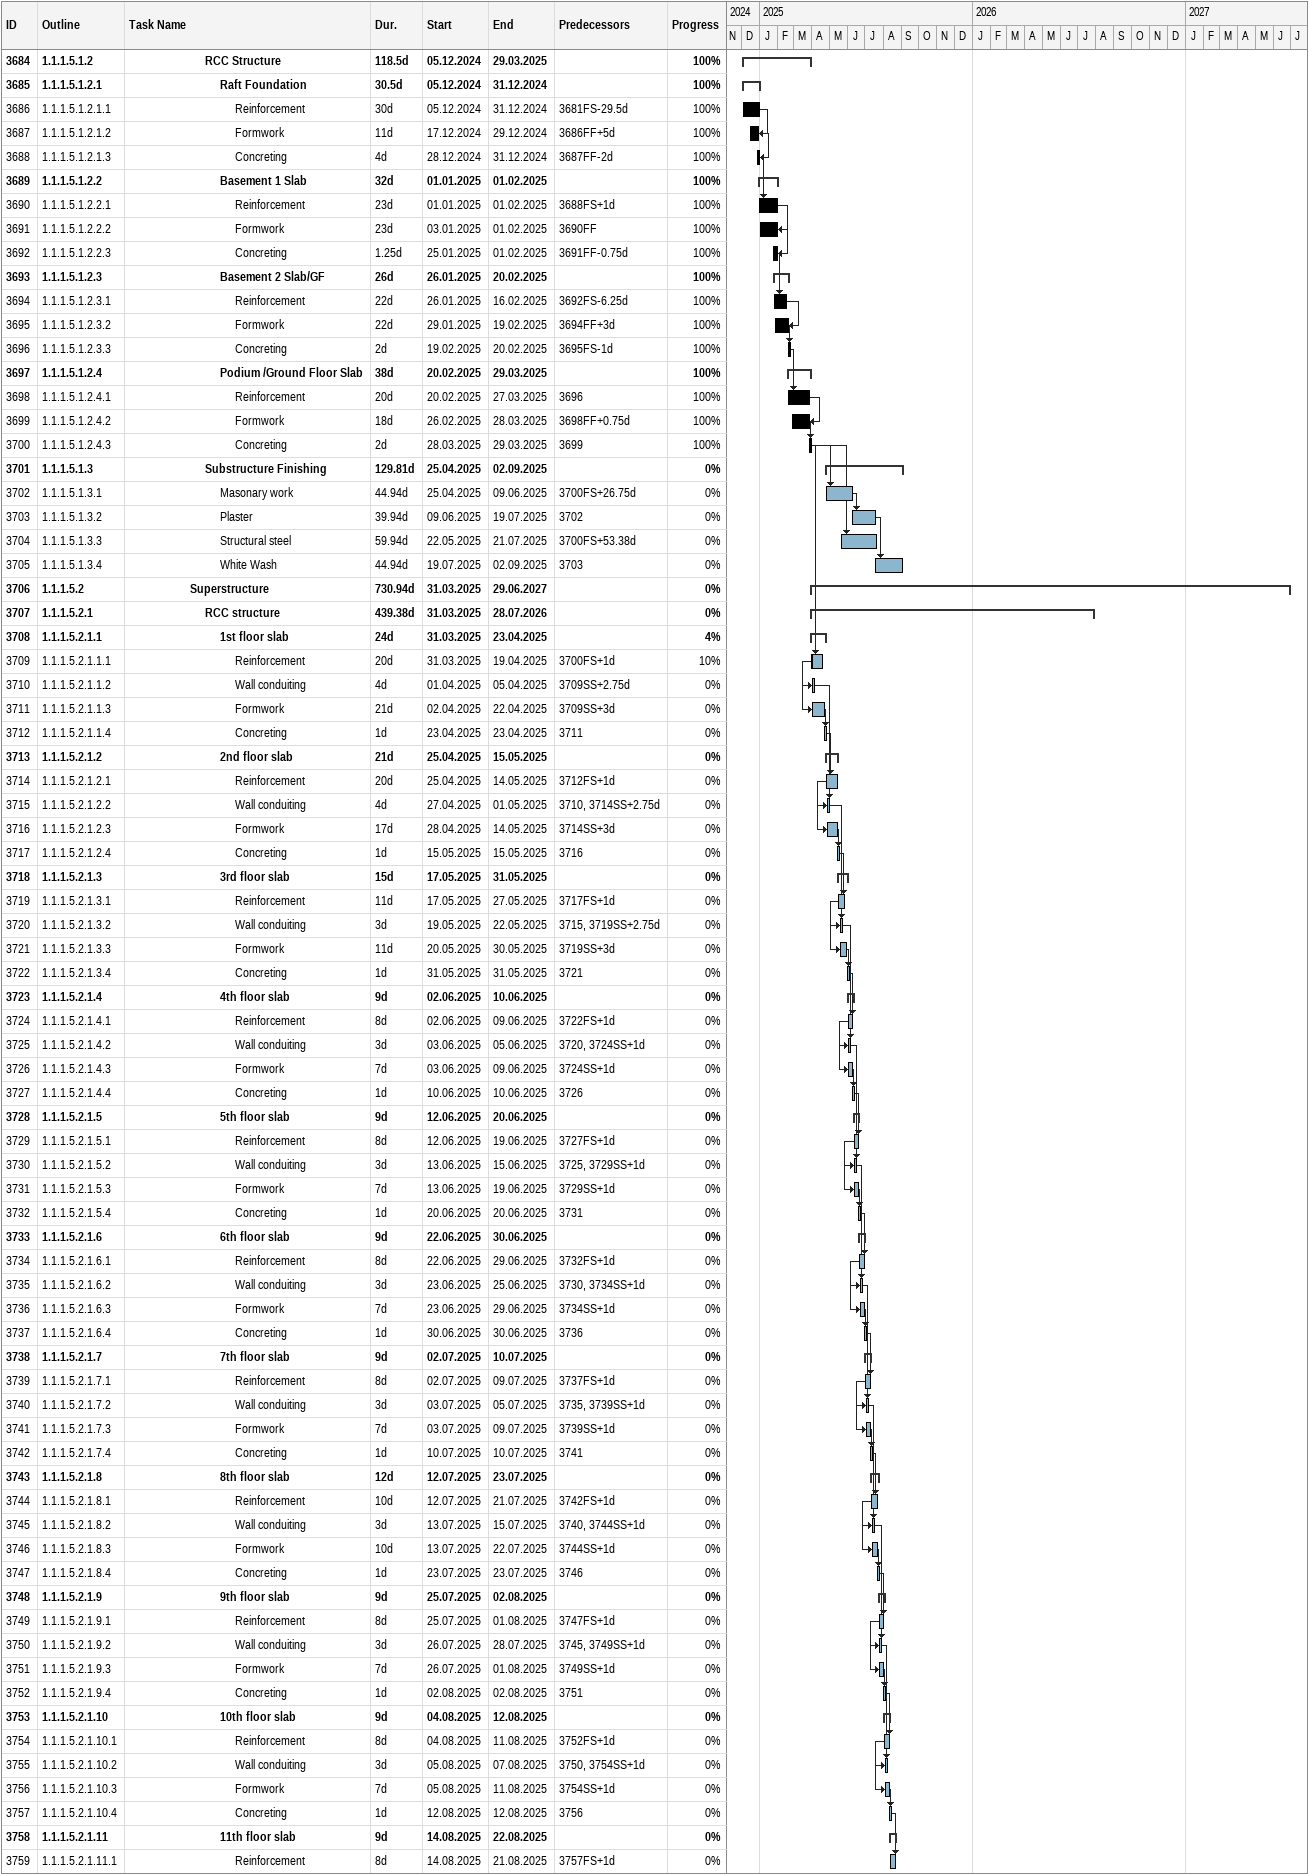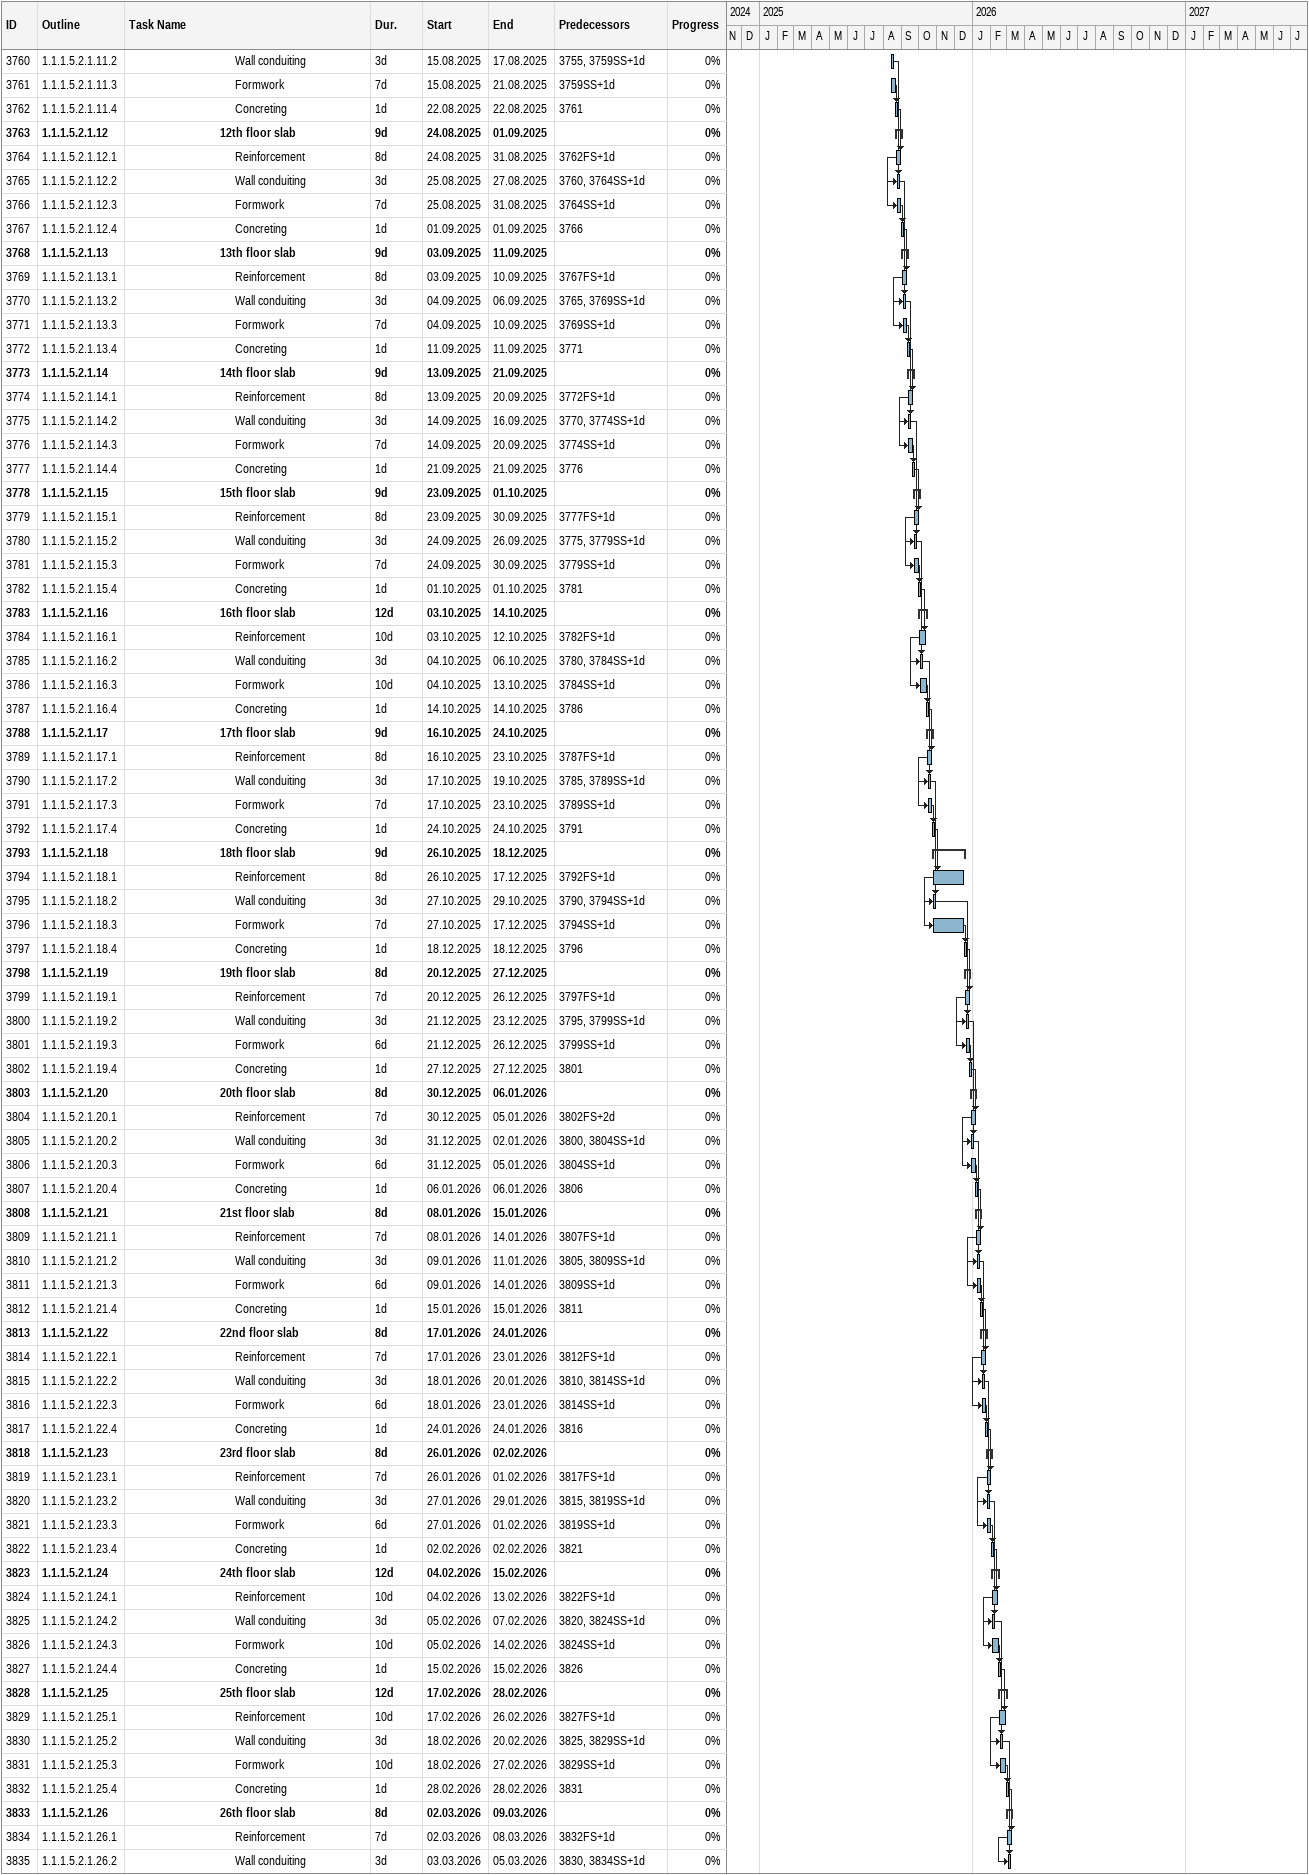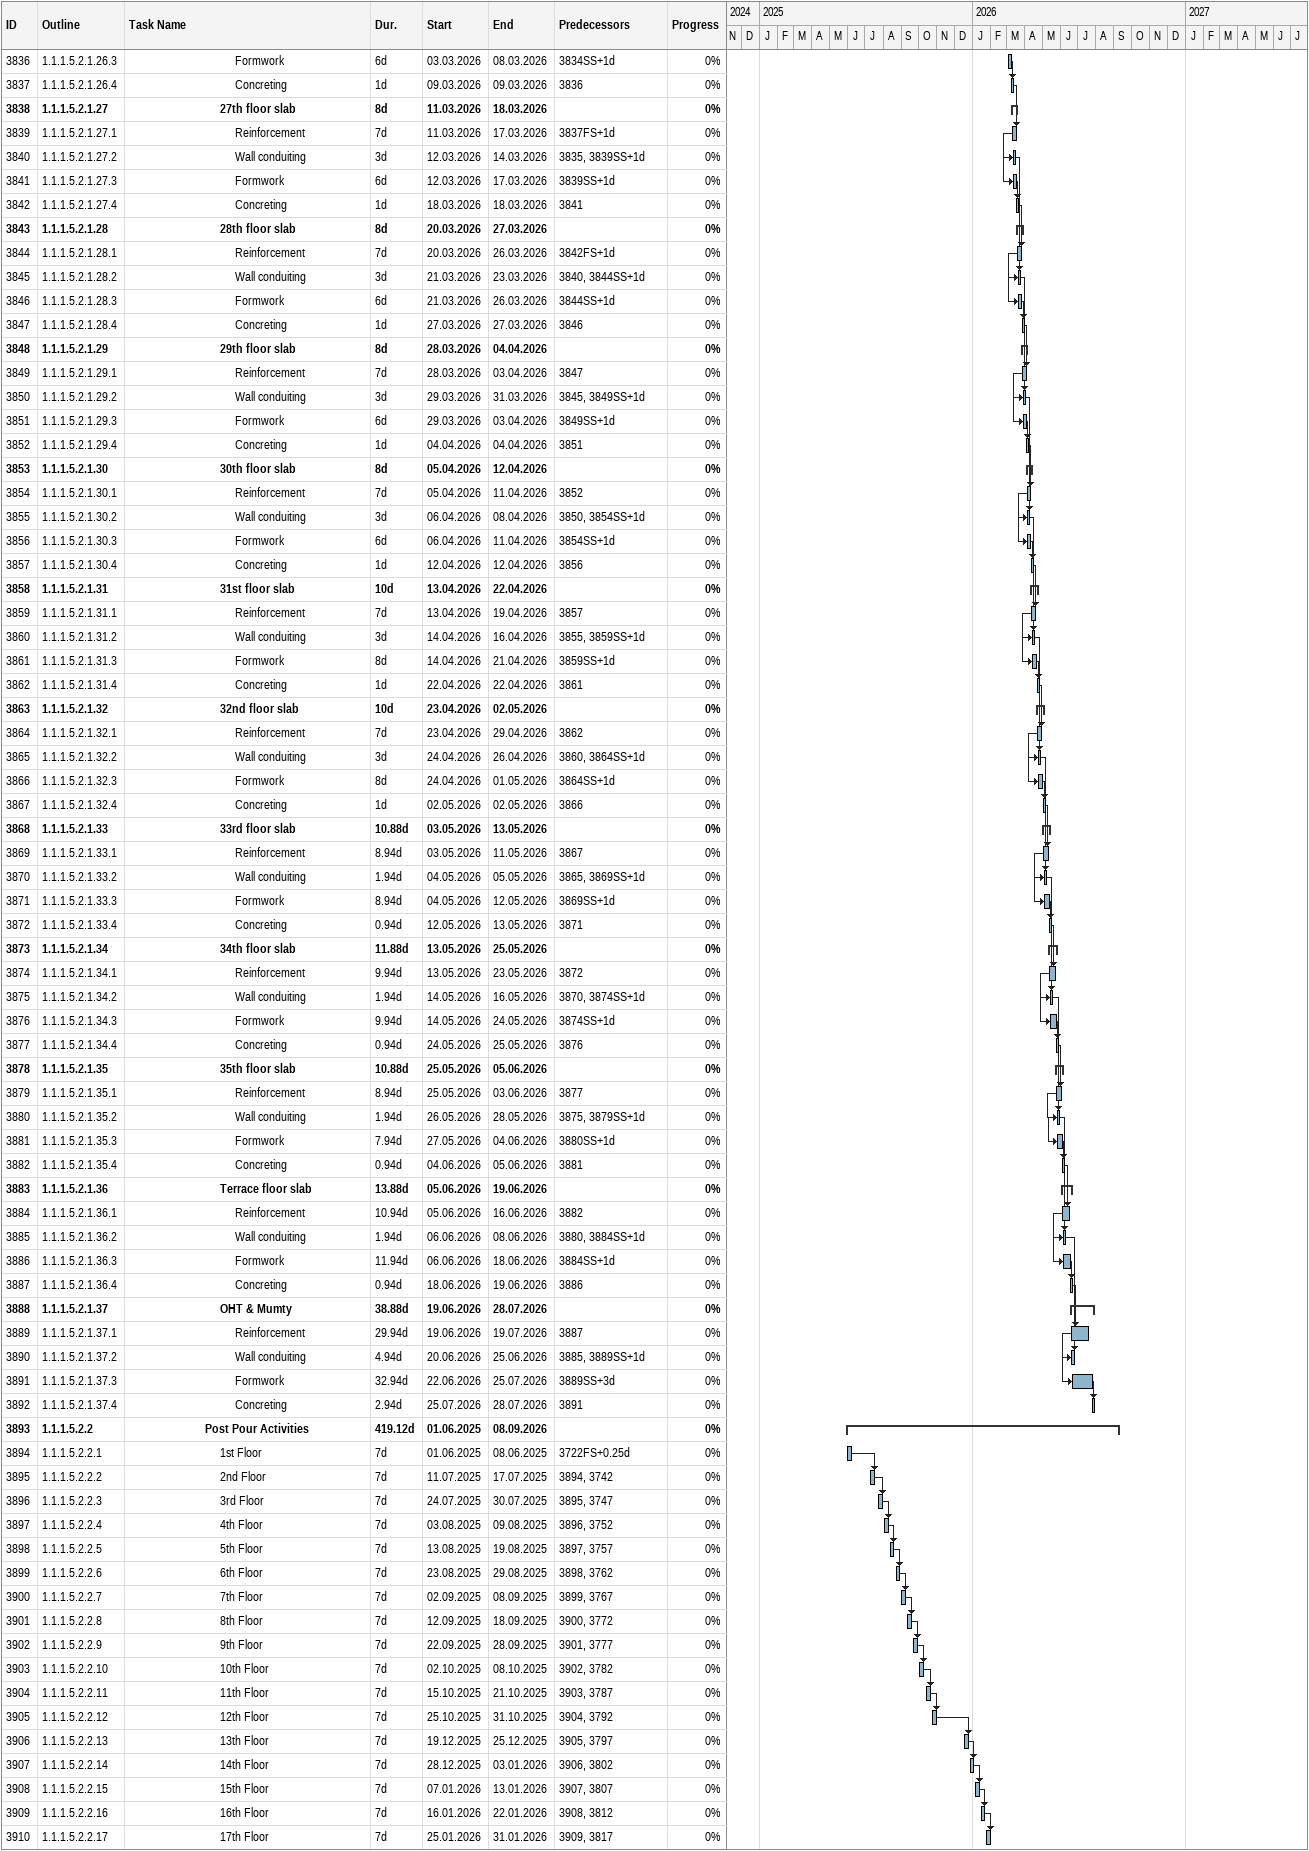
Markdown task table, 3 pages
| ID | WBS | Task | Duration | Start | Finish | Predecessors | % complete |
|---|---|---|---|---|---|---|---|
| 3684 | 1.1.1.5.1.2 | **RCC Structure** | 118.5d | 2024-12-05 | 2025-03-29 |  | 100 |
| 3685 | 1.1.1.5.1.2.1 | **Raft Foundation** | 30.5d | 2024-12-05 | 2024-12-31 |  | 100 |
| 3686 | 1.1.1.5.1.2.1.1 | Reinforcement | 30d | 2024-12-05 | 2024-12-31 | 3681FS-29.5d | 100 |
| 3687 | 1.1.1.5.1.2.1.2 | Formwork | 11d | 2024-12-17 | 2024-12-29 | 3686FF+5d | 100 |
| 3688 | 1.1.1.5.1.2.1.3 | Concreting | 4d | 2024-12-28 | 2024-12-31 | 3687FF-2d | 100 |
| 3689 | 1.1.1.5.1.2.2 | **Basement 1 Slab** | 32d | 2025-01-01 | 2025-02-01 |  | 100 |
| 3690 | 1.1.1.5.1.2.2.1 | Reinforcement | 23d | 2025-01-01 | 2025-02-01 | 3688FS+1d | 100 |
| 3691 | 1.1.1.5.1.2.2.2 | Formwork | 23d | 2025-01-03 | 2025-02-01 | 3690FF | 100 |
| 3692 | 1.1.1.5.1.2.2.3 | Concreting | 1.25d | 2025-01-25 | 2025-02-01 | 3691FF-0.75d | 100 |
| 3693 | 1.1.1.5.1.2.3 | **Basement 2 Slab/GF** | 26d | 2025-01-26 | 2025-02-20 |  | 100 |
| 3694 | 1.1.1.5.1.2.3.1 | Reinforcement | 22d | 2025-01-26 | 2025-02-16 | 3692FS-6.25d | 100 |
| 3695 | 1.1.1.5.1.2.3.2 | Formwork | 22d | 2025-01-29 | 2025-02-19 | 3694FF+3d | 100 |
| 3696 | 1.1.1.5.1.2.3.3 | Concreting | 2d | 2025-02-19 | 2025-02-20 | 3695FS-1d | 100 |
| 3697 | 1.1.1.5.1.2.4 | **Podium /Ground Floor Slab** | 38d | 2025-02-20 | 2025-03-29 |  | 100 |
| 3698 | 1.1.1.5.1.2.4.1 | Reinforcement | 20d | 2025-02-20 | 2025-03-27 | 3696 | 100 |
| 3699 | 1.1.1.5.1.2.4.2 | Formwork | 18d | 2025-02-26 | 2025-03-28 | 3698FF+0.75d | 100 |
| 3700 | 1.1.1.5.1.2.4.3 | Concreting | 2d | 2025-03-28 | 2025-03-29 | 3699 | 100 |
| 3701 | 1.1.1.5.1.3 | **Substructure Finishing** | 129.81d | 2025-04-25 | 2025-09-02 |  | 0 |
| 3702 | 1.1.1.5.1.3.1 | Masonary work | 44.94d | 2025-04-25 | 2025-06-09 | 3700FS+26.75d | 0 |
| 3703 | 1.1.1.5.1.3.2 | Plaster | 39.94d | 2025-06-09 | 2025-07-19 | 3702 | 0 |
| 3704 | 1.1.1.5.1.3.3 | Structural steel | 59.94d | 2025-05-22 | 2025-07-21 | 3700FS+53.38d | 0 |
| 3705 | 1.1.1.5.1.3.4 | White Wash | 44.94d | 2025-07-19 | 2025-09-02 | 3703 | 0 |
| 3706 | 1.1.1.5.2 | **Superstructure** | 730.94d | 2025-03-31 | 2027-06-29 |  | 0 |
| 3707 | 1.1.1.5.2.1 | **RCC structure** | 439.38d | 2025-03-31 | 2026-07-28 |  | 0 |
| 3708 | 1.1.1.5.2.1.1 | **1st floor slab** | 24d | 2025-03-31 | 2025-04-23 |  | 4 |
| 3709 | 1.1.1.5.2.1.1.1 | Reinforcement | 20d | 2025-03-31 | 2025-04-19 | 3700FS+1d | 10 |
| 3710 | 1.1.1.5.2.1.1.2 | Wall conduiting | 4d | 2025-04-01 | 2025-04-05 | 3709SS+2.75d | 0 |
| 3711 | 1.1.1.5.2.1.1.3 | Formwork | 21d | 2025-04-02 | 2025-04-22 | 3709SS+3d | 0 |
| 3712 | 1.1.1.5.2.1.1.4 | Concreting | 1d | 2025-04-23 | 2025-04-23 | 3711 | 0 |
| 3713 | 1.1.1.5.2.1.2 | **2nd floor slab** | 21d | 2025-04-25 | 2025-05-15 |  | 0 |
| 3714 | 1.1.1.5.2.1.2.1 | Reinforcement | 20d | 2025-04-25 | 2025-05-14 | 3712FS+1d | 0 |
| 3715 | 1.1.1.5.2.1.2.2 | Wall conduiting | 4d | 2025-04-27 | 2025-05-01 | 3710, 3714SS+2.75d | 0 |
| 3716 | 1.1.1.5.2.1.2.3 | Formwork | 17d | 2025-04-28 | 2025-05-14 | 3714SS+3d | 0 |
| 3717 | 1.1.1.5.2.1.2.4 | Concreting | 1d | 2025-05-15 | 2025-05-15 | 3716 | 0 |
| 3718 | 1.1.1.5.2.1.3 | **3rd floor slab** | 15d | 2025-05-17 | 2025-05-31 |  | 0 |
| 3719 | 1.1.1.5.2.1.3.1 | Reinforcement | 11d | 2025-05-17 | 2025-05-27 | 3717FS+1d | 0 |
| 3720 | 1.1.1.5.2.1.3.2 | Wall conduiting | 3d | 2025-05-19 | 2025-05-22 | 3715, 3719SS+2.75d | 0 |
| 3721 | 1.1.1.5.2.1.3.3 | Formwork | 11d | 2025-05-20 | 2025-05-30 | 3719SS+3d | 0 |
| 3722 | 1.1.1.5.2.1.3.4 | Concreting | 1d | 2025-05-31 | 2025-05-31 | 3721 | 0 |
| 3723 | 1.1.1.5.2.1.4 | **4th floor slab** | 9d | 2025-06-02 | 2025-06-10 |  | 0 |
| 3724 | 1.1.1.5.2.1.4.1 | Reinforcement | 8d | 2025-06-02 | 2025-06-09 | 3722FS+1d | 0 |
| 3725 | 1.1.1.5.2.1.4.2 | Wall conduiting | 3d | 2025-06-03 | 2025-06-05 | 3720, 3724SS+1d | 0 |
| 3726 | 1.1.1.5.2.1.4.3 | Formwork | 7d | 2025-06-03 | 2025-06-09 | 3724SS+1d | 0 |
| 3727 | 1.1.1.5.2.1.4.4 | Concreting | 1d | 2025-06-10 | 2025-06-10 | 3726 | 0 |
| 3728 | 1.1.1.5.2.1.5 | **5th floor slab** | 9d | 2025-06-12 | 2025-06-20 |  | 0 |
| 3729 | 1.1.1.5.2.1.5.1 | Reinforcement | 8d | 2025-06-12 | 2025-06-19 | 3727FS+1d | 0 |
| 3730 | 1.1.1.5.2.1.5.2 | Wall conduiting | 3d | 2025-06-13 | 2025-06-15 | 3725, 3729SS+1d | 0 |
| 3731 | 1.1.1.5.2.1.5.3 | Formwork | 7d | 2025-06-13 | 2025-06-19 | 3729SS+1d | 0 |
| 3732 | 1.1.1.5.2.1.5.4 | Concreting | 1d | 2025-06-20 | 2025-06-20 | 3731 | 0 |
| 3733 | 1.1.1.5.2.1.6 | **6th floor slab** | 9d | 2025-06-22 | 2025-06-30 |  | 0 |
| 3734 | 1.1.1.5.2.1.6.1 | Reinforcement | 8d | 2025-06-22 | 2025-06-29 | 3732FS+1d | 0 |
| 3735 | 1.1.1.5.2.1.6.2 | Wall conduiting | 3d | 2025-06-23 | 2025-06-25 | 3730, 3734SS+1d | 0 |
| 3736 | 1.1.1.5.2.1.6.3 | Formwork | 7d | 2025-06-23 | 2025-06-29 | 3734SS+1d | 0 |
| 3737 | 1.1.1.5.2.1.6.4 | Concreting | 1d | 2025-06-30 | 2025-06-30 | 3736 | 0 |
| 3738 | 1.1.1.5.2.1.7 | **7th floor slab** | 9d | 2025-07-02 | 2025-07-10 |  | 0 |
| 3739 | 1.1.1.5.2.1.7.1 | Reinforcement | 8d | 2025-07-02 | 2025-07-09 | 3737FS+1d | 0 |
| 3740 | 1.1.1.5.2.1.7.2 | Wall conduiting | 3d | 2025-07-03 | 2025-07-05 | 3735, 3739SS+1d | 0 |
| 3741 | 1.1.1.5.2.1.7.3 | Formwork | 7d | 2025-07-03 | 2025-07-09 | 3739SS+1d | 0 |
| 3742 | 1.1.1.5.2.1.7.4 | Concreting | 1d | 2025-07-10 | 2025-07-10 | 3741 | 0 |
| 3743 | 1.1.1.5.2.1.8 | **8th floor slab** | 12d | 2025-07-12 | 2025-07-23 |  | 0 |
| 3744 | 1.1.1.5.2.1.8.1 | Reinforcement | 10d | 2025-07-12 | 2025-07-21 | 3742FS+1d | 0 |
| 3745 | 1.1.1.5.2.1.8.2 | Wall conduiting | 3d | 2025-07-13 | 2025-07-15 | 3740, 3744SS+1d | 0 |
| 3746 | 1.1.1.5.2.1.8.3 | Formwork | 10d | 2025-07-13 | 2025-07-22 | 3744SS+1d | 0 |
| 3747 | 1.1.1.5.2.1.8.4 | Concreting | 1d | 2025-07-23 | 2025-07-23 | 3746 | 0 |
| 3748 | 1.1.1.5.2.1.9 | **9th floor slab** | 9d | 2025-07-25 | 2025-08-02 |  | 0 |
| 3749 | 1.1.1.5.2.1.9.1 | Reinforcement | 8d | 2025-07-25 | 2025-08-01 | 3747FS+1d | 0 |
| 3750 | 1.1.1.5.2.1.9.2 | Wall conduiting | 3d | 2025-07-26 | 2025-07-28 | 3745, 3749SS+1d | 0 |
| 3751 | 1.1.1.5.2.1.9.3 | Formwork | 7d | 2025-07-26 | 2025-08-01 | 3749SS+1d | 0 |
| 3752 | 1.1.1.5.2.1.9.4 | Concreting | 1d | 2025-08-02 | 2025-08-02 | 3751 | 0 |
| 3753 | 1.1.1.5.2.1.10 | **10th floor slab** | 9d | 2025-08-04 | 2025-08-12 |  | 0 |
| 3754 | 1.1.1.5.2.1.10.1 | Reinforcement | 8d | 2025-08-04 | 2025-08-11 | 3752FS+1d | 0 |
| 3755 | 1.1.1.5.2.1.10.2 | Wall conduiting | 3d | 2025-08-05 | 2025-08-07 | 3750, 3754SS+1d | 0 |
| 3756 | 1.1.1.5.2.1.10.3 | Formwork | 7d | 2025-08-05 | 2025-08-11 | 3754SS+1d | 0 |
| 3757 | 1.1.1.5.2.1.10.4 | Concreting | 1d | 2025-08-12 | 2025-08-12 | 3756 | 0 |
| 3758 | 1.1.1.5.2.1.11 | **11th floor slab** | 9d | 2025-08-14 | 2025-08-22 |  | 0 |
| 3759 | 1.1.1.5.2.1.11.1 | Reinforcement | 8d | 2025-08-14 | 2025-08-21 | 3757FS+1d | 0 |
| 3760 | 1.1.1.5.2.1.11.2 | Wall conduiting | 3d | 2025-08-15 | 2025-08-17 | 3755, 3759SS+1d | 0 |
| 3761 | 1.1.1.5.2.1.11.3 | Formwork | 7d | 2025-08-15 | 2025-08-21 | 3759SS+1d | 0 |
| 3762 | 1.1.1.5.2.1.11.4 | Concreting | 1d | 2025-08-22 | 2025-08-22 | 3761 | 0 |
| 3763 | 1.1.1.5.2.1.12 | **12th floor slab** | 9d | 2025-08-24 | 2025-09-01 |  | 0 |
| 3764 | 1.1.1.5.2.1.12.1 | Reinforcement | 8d | 2025-08-24 | 2025-08-31 | 3762FS+1d | 0 |
| 3765 | 1.1.1.5.2.1.12.2 | Wall conduiting | 3d | 2025-08-25 | 2025-08-27 | 3760, 3764SS+1d | 0 |
| 3766 | 1.1.1.5.2.1.12.3 | Formwork | 7d | 2025-08-25 | 2025-08-31 | 3764SS+1d | 0 |
| 3767 | 1.1.1.5.2.1.12.4 | Concreting | 1d | 2025-09-01 | 2025-09-01 | 3766 | 0 |
| 3768 | 1.1.1.5.2.1.13 | **13th floor slab** | 9d | 2025-09-03 | 2025-09-11 |  | 0 |
| 3769 | 1.1.1.5.2.1.13.1 | Reinforcement | 8d | 2025-09-03 | 2025-09-10 | 3767FS+1d | 0 |
| 3770 | 1.1.1.5.2.1.13.2 | Wall conduiting | 3d | 2025-09-04 | 2025-09-06 | 3765, 3769SS+1d | 0 |
| 3771 | 1.1.1.5.2.1.13.3 | Formwork | 7d | 2025-09-04 | 2025-09-10 | 3769SS+1d | 0 |
| 3772 | 1.1.1.5.2.1.13.4 | Concreting | 1d | 2025-09-11 | 2025-09-11 | 3771 | 0 |
| 3773 | 1.1.1.5.2.1.14 | **14th floor slab** | 9d | 2025-09-13 | 2025-09-21 |  | 0 |
| 3774 | 1.1.1.5.2.1.14.1 | Reinforcement | 8d | 2025-09-13 | 2025-09-20 | 3772FS+1d | 0 |
| 3775 | 1.1.1.5.2.1.14.2 | Wall conduiting | 3d | 2025-09-14 | 2025-09-16 | 3770, 3774SS+1d | 0 |
| 3776 | 1.1.1.5.2.1.14.3 | Formwork | 7d | 2025-09-14 | 2025-09-20 | 3774SS+1d | 0 |
| 3777 | 1.1.1.5.2.1.14.4 | Concreting | 1d | 2025-09-21 | 2025-09-21 | 3776 | 0 |
| 3778 | 1.1.1.5.2.1.15 | **15th floor slab** | 9d | 2025-09-23 | 2025-10-01 |  | 0 |
| 3779 | 1.1.1.5.2.1.15.1 | Reinforcement | 8d | 2025-09-23 | 2025-09-30 | 3777FS+1d | 0 |
| 3780 | 1.1.1.5.2.1.15.2 | Wall conduiting | 3d | 2025-09-24 | 2025-09-26 | 3775, 3779SS+1d | 0 |
| 3781 | 1.1.1.5.2.1.15.3 | Formwork | 7d | 2025-09-24 | 2025-09-30 | 3779SS+1d | 0 |
| 3782 | 1.1.1.5.2.1.15.4 | Concreting | 1d | 2025-10-01 | 2025-10-01 | 3781 | 0 |
| 3783 | 1.1.1.5.2.1.16 | **16th floor slab** | 12d | 2025-10-03 | 2025-10-14 |  | 0 |
| 3784 | 1.1.1.5.2.1.16.1 | Reinforcement | 10d | 2025-10-03 | 2025-10-12 | 3782FS+1d | 0 |
| 3785 | 1.1.1.5.2.1.16.2 | Wall conduiting | 3d | 2025-10-04 | 2025-10-06 | 3780, 3784SS+1d | 0 |
| 3786 | 1.1.1.5.2.1.16.3 | Formwork | 10d | 2025-10-04 | 2025-10-13 | 3784SS+1d | 0 |
| 3787 | 1.1.1.5.2.1.16.4 | Concreting | 1d | 2025-10-14 | 2025-10-14 | 3786 | 0 |
| 3788 | 1.1.1.5.2.1.17 | **17th floor slab** | 9d | 2025-10-16 | 2025-10-24 |  | 0 |
| 3789 | 1.1.1.5.2.1.17.1 | Reinforcement | 8d | 2025-10-16 | 2025-10-23 | 3787FS+1d | 0 |
| 3790 | 1.1.1.5.2.1.17.2 | Wall conduiting | 3d | 2025-10-17 | 2025-10-19 | 3785, 3789SS+1d | 0 |
| 3791 | 1.1.1.5.2.1.17.3 | Formwork | 7d | 2025-10-17 | 2025-10-23 | 3789SS+1d | 0 |
| 3792 | 1.1.1.5.2.1.17.4 | Concreting | 1d | 2025-10-24 | 2025-10-24 | 3791 | 0 |
| 3793 | 1.1.1.5.2.1.18 | **18th floor slab** | 9d | 2025-10-26 | 2025-12-18 |  | 0 |
| 3794 | 1.1.1.5.2.1.18.1 | Reinforcement | 8d | 2025-10-26 | 2025-12-17 | 3792FS+1d | 0 |
| 3795 | 1.1.1.5.2.1.18.2 | Wall conduiting | 3d | 2025-10-27 | 2025-10-29 | 3790, 3794SS+1d | 0 |
| 3796 | 1.1.1.5.2.1.18.3 | Formwork | 7d | 2025-10-27 | 2025-12-17 | 3794SS+1d | 0 |
| 3797 | 1.1.1.5.2.1.18.4 | Concreting | 1d | 2025-12-18 | 2025-12-18 | 3796 | 0 |
| 3798 | 1.1.1.5.2.1.19 | **19th floor slab** | 8d | 2025-12-20 | 2025-12-27 |  | 0 |
| 3799 | 1.1.1.5.2.1.19.1 | Reinforcement | 7d | 2025-12-20 | 2025-12-26 | 3797FS+1d | 0 |
| 3800 | 1.1.1.5.2.1.19.2 | Wall conduiting | 3d | 2025-12-21 | 2025-12-23 | 3795, 3799SS+1d | 0 |
| 3801 | 1.1.1.5.2.1.19.3 | Formwork | 6d | 2025-12-21 | 2025-12-26 | 3799SS+1d | 0 |
| 3802 | 1.1.1.5.2.1.19.4 | Concreting | 1d | 2025-12-27 | 2025-12-27 | 3801 | 0 |
| 3803 | 1.1.1.5.2.1.20 | **20th floor slab** | 8d | 2025-12-30 | 2026-01-06 |  | 0 |
| 3804 | 1.1.1.5.2.1.20.1 | Reinforcement | 7d | 2025-12-30 | 2026-01-05 | 3802FS+2d | 0 |
| 3805 | 1.1.1.5.2.1.20.2 | Wall conduiting | 3d | 2025-12-31 | 2026-01-02 | 3800, 3804SS+1d | 0 |
| 3806 | 1.1.1.5.2.1.20.3 | Formwork | 6d | 2025-12-31 | 2026-01-05 | 3804SS+1d | 0 |
| 3807 | 1.1.1.5.2.1.20.4 | Concreting | 1d | 2026-01-06 | 2026-01-06 | 3806 | 0 |
| 3808 | 1.1.1.5.2.1.21 | **21st floor slab** | 8d | 2026-01-08 | 2026-01-15 |  | 0 |
| 3809 | 1.1.1.5.2.1.21.1 | Reinforcement | 7d | 2026-01-08 | 2026-01-14 | 3807FS+1d | 0 |
| 3810 | 1.1.1.5.2.1.21.2 | Wall conduiting | 3d | 2026-01-09 | 2026-01-11 | 3805, 3809SS+1d | 0 |
| 3811 | 1.1.1.5.2.1.21.3 | Formwork | 6d | 2026-01-09 | 2026-01-14 | 3809SS+1d | 0 |
| 3812 | 1.1.1.5.2.1.21.4 | Concreting | 1d | 2026-01-15 | 2026-01-15 | 3811 | 0 |
| 3813 | 1.1.1.5.2.1.22 | **22nd floor slab** | 8d | 2026-01-17 | 2026-01-24 |  | 0 |
| 3814 | 1.1.1.5.2.1.22.1 | Reinforcement | 7d | 2026-01-17 | 2026-01-23 | 3812FS+1d | 0 |
| 3815 | 1.1.1.5.2.1.22.2 | Wall conduiting | 3d | 2026-01-18 | 2026-01-20 | 3810, 3814SS+1d | 0 |
| 3816 | 1.1.1.5.2.1.22.3 | Formwork | 6d | 2026-01-18 | 2026-01-23 | 3814SS+1d | 0 |
| 3817 | 1.1.1.5.2.1.22.4 | Concreting | 1d | 2026-01-24 | 2026-01-24 | 3816 | 0 |
| 3818 | 1.1.1.5.2.1.23 | **23rd floor slab** | 8d | 2026-01-26 | 2026-02-02 |  | 0 |
| 3819 | 1.1.1.5.2.1.23.1 | Reinforcement | 7d | 2026-01-26 | 2026-02-01 | 3817FS+1d | 0 |
| 3820 | 1.1.1.5.2.1.23.2 | Wall conduiting | 3d | 2026-01-27 | 2026-01-29 | 3815, 3819SS+1d | 0 |
| 3821 | 1.1.1.5.2.1.23.3 | Formwork | 6d | 2026-01-27 | 2026-02-01 | 3819SS+1d | 0 |
| 3822 | 1.1.1.5.2.1.23.4 | Concreting | 1d | 2026-02-02 | 2026-02-02 | 3821 | 0 |
| 3823 | 1.1.1.5.2.1.24 | **24th floor slab** | 12d | 2026-02-04 | 2026-02-15 |  | 0 |
| 3824 | 1.1.1.5.2.1.24.1 | Reinforcement | 10d | 2026-02-04 | 2026-02-13 | 3822FS+1d | 0 |
| 3825 | 1.1.1.5.2.1.24.2 | Wall conduiting | 3d | 2026-02-05 | 2026-02-07 | 3820, 3824SS+1d | 0 |
| 3826 | 1.1.1.5.2.1.24.3 | Formwork | 10d | 2026-02-05 | 2026-02-14 | 3824SS+1d | 0 |
| 3827 | 1.1.1.5.2.1.24.4 | Concreting | 1d | 2026-02-15 | 2026-02-15 | 3826 | 0 |
| 3828 | 1.1.1.5.2.1.25 | **25th floor slab** | 12d | 2026-02-17 | 2026-02-28 |  | 0 |
| 3829 | 1.1.1.5.2.1.25.1 | Reinforcement | 10d | 2026-02-17 | 2026-02-26 | 3827FS+1d | 0 |
| 3830 | 1.1.1.5.2.1.25.2 | Wall conduiting | 3d | 2026-02-18 | 2026-02-20 | 3825, 3829SS+1d | 0 |
| 3831 | 1.1.1.5.2.1.25.3 | Formwork | 10d | 2026-02-18 | 2026-02-27 | 3829SS+1d | 0 |
| 3832 | 1.1.1.5.2.1.25.4 | Concreting | 1d | 2026-02-28 | 2026-02-28 | 3831 | 0 |
| 3833 | 1.1.1.5.2.1.26 | **26th floor slab** | 8d | 2026-03-02 | 2026-03-09 |  | 0 |
| 3834 | 1.1.1.5.2.1.26.1 | Reinforcement | 7d | 2026-03-02 | 2026-03-08 | 3832FS+1d | 0 |
| 3835 | 1.1.1.5.2.1.26.2 | Wall conduiting | 3d | 2026-03-03 | 2026-03-05 | 3830, 3834SS+1d | 0 |
| 3836 | 1.1.1.5.2.1.26.3 | Formwork | 6d | 2026-03-03 | 2026-03-08 | 3834SS+1d | 0 |
| 3837 | 1.1.1.5.2.1.26.4 | Concreting | 1d | 2026-03-09 | 2026-03-09 | 3836 | 0 |
| 3838 | 1.1.1.5.2.1.27 | **27th floor slab** | 8d | 2026-03-11 | 2026-03-18 |  | 0 |
| 3839 | 1.1.1.5.2.1.27.1 | Reinforcement | 7d | 2026-03-11 | 2026-03-17 | 3837FS+1d | 0 |
| 3840 | 1.1.1.5.2.1.27.2 | Wall conduiting | 3d | 2026-03-12 | 2026-03-14 | 3835, 3839SS+1d | 0 |
| 3841 | 1.1.1.5.2.1.27.3 | Formwork | 6d | 2026-03-12 | 2026-03-17 | 3839SS+1d | 0 |
| 3842 | 1.1.1.5.2.1.27.4 | Concreting | 1d | 2026-03-18 | 2026-03-18 | 3841 | 0 |
| 3843 | 1.1.1.5.2.1.28 | **28th floor slab** | 8d | 2026-03-20 | 2026-03-27 |  | 0 |
| 3844 | 1.1.1.5.2.1.28.1 | Reinforcement | 7d | 2026-03-20 | 2026-03-26 | 3842FS+1d | 0 |
| 3845 | 1.1.1.5.2.1.28.2 | Wall conduiting | 3d | 2026-03-21 | 2026-03-23 | 3840, 3844SS+1d | 0 |
| 3846 | 1.1.1.5.2.1.28.3 | Formwork | 6d | 2026-03-21 | 2026-03-26 | 3844SS+1d | 0 |
| 3847 | 1.1.1.5.2.1.28.4 | Concreting | 1d | 2026-03-27 | 2026-03-27 | 3846 | 0 |
| 3848 | 1.1.1.5.2.1.29 | **29th floor slab** | 8d | 2026-03-28 | 2026-04-04 |  | 0 |
| 3849 | 1.1.1.5.2.1.29.1 | Reinforcement | 7d | 2026-03-28 | 2026-04-03 | 3847 | 0 |
| 3850 | 1.1.1.5.2.1.29.2 | Wall conduiting | 3d | 2026-03-29 | 2026-03-31 | 3845, 3849SS+1d | 0 |
| 3851 | 1.1.1.5.2.1.29.3 | Formwork | 6d | 2026-03-29 | 2026-04-03 | 3849SS+1d | 0 |
| 3852 | 1.1.1.5.2.1.29.4 | Concreting | 1d | 2026-04-04 | 2026-04-04 | 3851 | 0 |
| 3853 | 1.1.1.5.2.1.30 | **30th floor slab** | 8d | 2026-04-05 | 2026-04-12 |  | 0 |
| 3854 | 1.1.1.5.2.1.30.1 | Reinforcement | 7d | 2026-04-05 | 2026-04-11 | 3852 | 0 |
| 3855 | 1.1.1.5.2.1.30.2 | Wall conduiting | 3d | 2026-04-06 | 2026-04-08 | 3850, 3854SS+1d | 0 |
| 3856 | 1.1.1.5.2.1.30.3 | Formwork | 6d | 2026-04-06 | 2026-04-11 | 3854SS+1d | 0 |
| 3857 | 1.1.1.5.2.1.30.4 | Concreting | 1d | 2026-04-12 | 2026-04-12 | 3856 | 0 |
| 3858 | 1.1.1.5.2.1.31 | **31st floor slab** | 10d | 2026-04-13 | 2026-04-22 |  | 0 |
| 3859 | 1.1.1.5.2.1.31.1 | Reinforcement | 7d | 2026-04-13 | 2026-04-19 | 3857 | 0 |
| 3860 | 1.1.1.5.2.1.31.2 | Wall conduiting | 3d | 2026-04-14 | 2026-04-16 | 3855, 3859SS+1d | 0 |
| 3861 | 1.1.1.5.2.1.31.3 | Formwork | 8d | 2026-04-14 | 2026-04-21 | 3859SS+1d | 0 |
| 3862 | 1.1.1.5.2.1.31.4 | Concreting | 1d | 2026-04-22 | 2026-04-22 | 3861 | 0 |
| 3863 | 1.1.1.5.2.1.32 | **32nd floor slab** | 10d | 2026-04-23 | 2026-05-02 |  | 0 |
| 3864 | 1.1.1.5.2.1.32.1 | Reinforcement | 7d | 2026-04-23 | 2026-04-29 | 3862 | 0 |
| 3865 | 1.1.1.5.2.1.32.2 | Wall conduiting | 3d | 2026-04-24 | 2026-04-26 | 3860, 3864SS+1d | 0 |
| 3866 | 1.1.1.5.2.1.32.3 | Formwork | 8d | 2026-04-24 | 2026-05-01 | 3864SS+1d | 0 |
| 3867 | 1.1.1.5.2.1.32.4 | Concreting | 1d | 2026-05-02 | 2026-05-02 | 3866 | 0 |
| 3868 | 1.1.1.5.2.1.33 | **33rd floor slab** | 10.88d | 2026-05-03 | 2026-05-13 |  | 0 |
| 3869 | 1.1.1.5.2.1.33.1 | Reinforcement | 8.94d | 2026-05-03 | 2026-05-11 | 3867 | 0 |
| 3870 | 1.1.1.5.2.1.33.2 | Wall conduiting | 1.94d | 2026-05-04 | 2026-05-05 | 3865, 3869SS+1d | 0 |
| 3871 | 1.1.1.5.2.1.33.3 | Formwork | 8.94d | 2026-05-04 | 2026-05-12 | 3869SS+1d | 0 |
| 3872 | 1.1.1.5.2.1.33.4 | Concreting | 0.94d | 2026-05-12 | 2026-05-13 | 3871 | 0 |
| 3873 | 1.1.1.5.2.1.34 | **34th floor slab** | 11.88d | 2026-05-13 | 2026-05-25 |  | 0 |
| 3874 | 1.1.1.5.2.1.34.1 | Reinforcement | 9.94d | 2026-05-13 | 2026-05-23 | 3872 | 0 |
| 3875 | 1.1.1.5.2.1.34.2 | Wall conduiting | 1.94d | 2026-05-14 | 2026-05-16 | 3870, 3874SS+1d | 0 |
| 3876 | 1.1.1.5.2.1.34.3 | Formwork | 9.94d | 2026-05-14 | 2026-05-24 | 3874SS+1d | 0 |
| 3877 | 1.1.1.5.2.1.34.4 | Concreting | 0.94d | 2026-05-24 | 2026-05-25 | 3876 | 0 |
| 3878 | 1.1.1.5.2.1.35 | **35th floor slab** | 10.88d | 2026-05-25 | 2026-06-05 |  | 0 |
| 3879 | 1.1.1.5.2.1.35.1 | Reinforcement | 8.94d | 2026-05-25 | 2026-06-03 | 3877 | 0 |
| 3880 | 1.1.1.5.2.1.35.2 | Wall conduiting | 1.94d | 2026-05-26 | 2026-05-28 | 3875, 3879SS+1d | 0 |
| 3881 | 1.1.1.5.2.1.35.3 | Formwork | 7.94d | 2026-05-27 | 2026-06-04 | 3880SS+1d | 0 |
| 3882 | 1.1.1.5.2.1.35.4 | Concreting | 0.94d | 2026-06-04 | 2026-06-05 | 3881 | 0 |
| 3883 | 1.1.1.5.2.1.36 | **Terrace floor slab** | 13.88d | 2026-06-05 | 2026-06-19 |  | 0 |
| 3884 | 1.1.1.5.2.1.36.1 | Reinforcement | 10.94d | 2026-06-05 | 2026-06-16 | 3882 | 0 |
| 3885 | 1.1.1.5.2.1.36.2 | Wall conduiting | 1.94d | 2026-06-06 | 2026-06-08 | 3880, 3884SS+1d | 0 |
| 3886 | 1.1.1.5.2.1.36.3 | Formwork | 11.94d | 2026-06-06 | 2026-06-18 | 3884SS+1d | 0 |
| 3887 | 1.1.1.5.2.1.36.4 | Concreting | 0.94d | 2026-06-18 | 2026-06-19 | 3886 | 0 |
| 3888 | 1.1.1.5.2.1.37 | **OHT & Mumty** | 38.88d | 2026-06-19 | 2026-07-28 |  | 0 |
| 3889 | 1.1.1.5.2.1.37.1 | Reinforcement | 29.94d | 2026-06-19 | 2026-07-19 | 3887 | 0 |
| 3890 | 1.1.1.5.2.1.37.2 | Wall conduiting | 4.94d | 2026-06-20 | 2026-06-25 | 3885, 3889SS+1d | 0 |
| 3891 | 1.1.1.5.2.1.37.3 | Formwork | 32.94d | 2026-06-22 | 2026-07-25 | 3889SS+3d | 0 |
| 3892 | 1.1.1.5.2.1.37.4 | Concreting | 2.94d | 2026-07-25 | 2026-07-28 | 3891 | 0 |
| 3893 | 1.1.1.5.2.2 | **Post Pour Activities** | 419.12d | 2025-06-01 | 2026-09-08 |  | 0 |
| 3894 | 1.1.1.5.2.2.1 | 1st Floor | 7d | 2025-06-01 | 2025-06-08 | 3722FS+0.25d | 0 |
| 3895 | 1.1.1.5.2.2.2 | 2nd Floor | 7d | 2025-07-11 | 2025-07-17 | 3894, 3742 | 0 |
| 3896 | 1.1.1.5.2.2.3 | 3rd Floor | 7d | 2025-07-24 | 2025-07-30 | 3895, 3747 | 0 |
| 3897 | 1.1.1.5.2.2.4 | 4th Floor | 7d | 2025-08-03 | 2025-08-09 | 3896, 3752 | 0 |
| 3898 | 1.1.1.5.2.2.5 | 5th Floor | 7d | 2025-08-13 | 2025-08-19 | 3897, 3757 | 0 |
| 3899 | 1.1.1.5.2.2.6 | 6th Floor | 7d | 2025-08-23 | 2025-08-29 | 3898, 3762 | 0 |
| 3900 | 1.1.1.5.2.2.7 | 7th Floor | 7d | 2025-09-02 | 2025-09-08 | 3899, 3767 | 0 |
| 3901 | 1.1.1.5.2.2.8 | 8th Floor | 7d | 2025-09-12 | 2025-09-18 | 3900, 3772 | 0 |
| 3902 | 1.1.1.5.2.2.9 | 9th Floor | 7d | 2025-09-22 | 2025-09-28 | 3901, 3777 | 0 |
| 3903 | 1.1.1.5.2.2.10 | 10th Floor | 7d | 2025-10-02 | 2025-10-08 | 3902, 3782 | 0 |
| 3904 | 1.1.1.5.2.2.11 | 11th Floor | 7d | 2025-10-15 | 2025-10-21 | 3903, 3787 | 0 |
| 3905 | 1.1.1.5.2.2.12 | 12th Floor | 7d | 2025-10-25 | 2025-10-31 | 3904, 3792 | 0 |
| 3906 | 1.1.1.5.2.2.13 | 13th Floor | 7d | 2025-12-19 | 2025-12-25 | 3905, 3797 | 0 |
| 3907 | 1.1.1.5.2.2.14 | 14th Floor | 7d | 2025-12-28 | 2026-01-03 | 3906, 3802 | 0 |
| 3908 | 1.1.1.5.2.2.15 | 15th Floor | 7d | 2026-01-07 | 2026-01-13 | 3907, 3807 | 0 |
| 3909 | 1.1.1.5.2.2.16 | 16th Floor | 7d | 2026-01-16 | 2026-01-22 | 3908, 3812 | 0 |
| 3910 | 1.1.1.5.2.2.17 | 17th Floor | 7d | 2026-01-25 | 2026-01-31 | 3909, 3817 | 0 |
